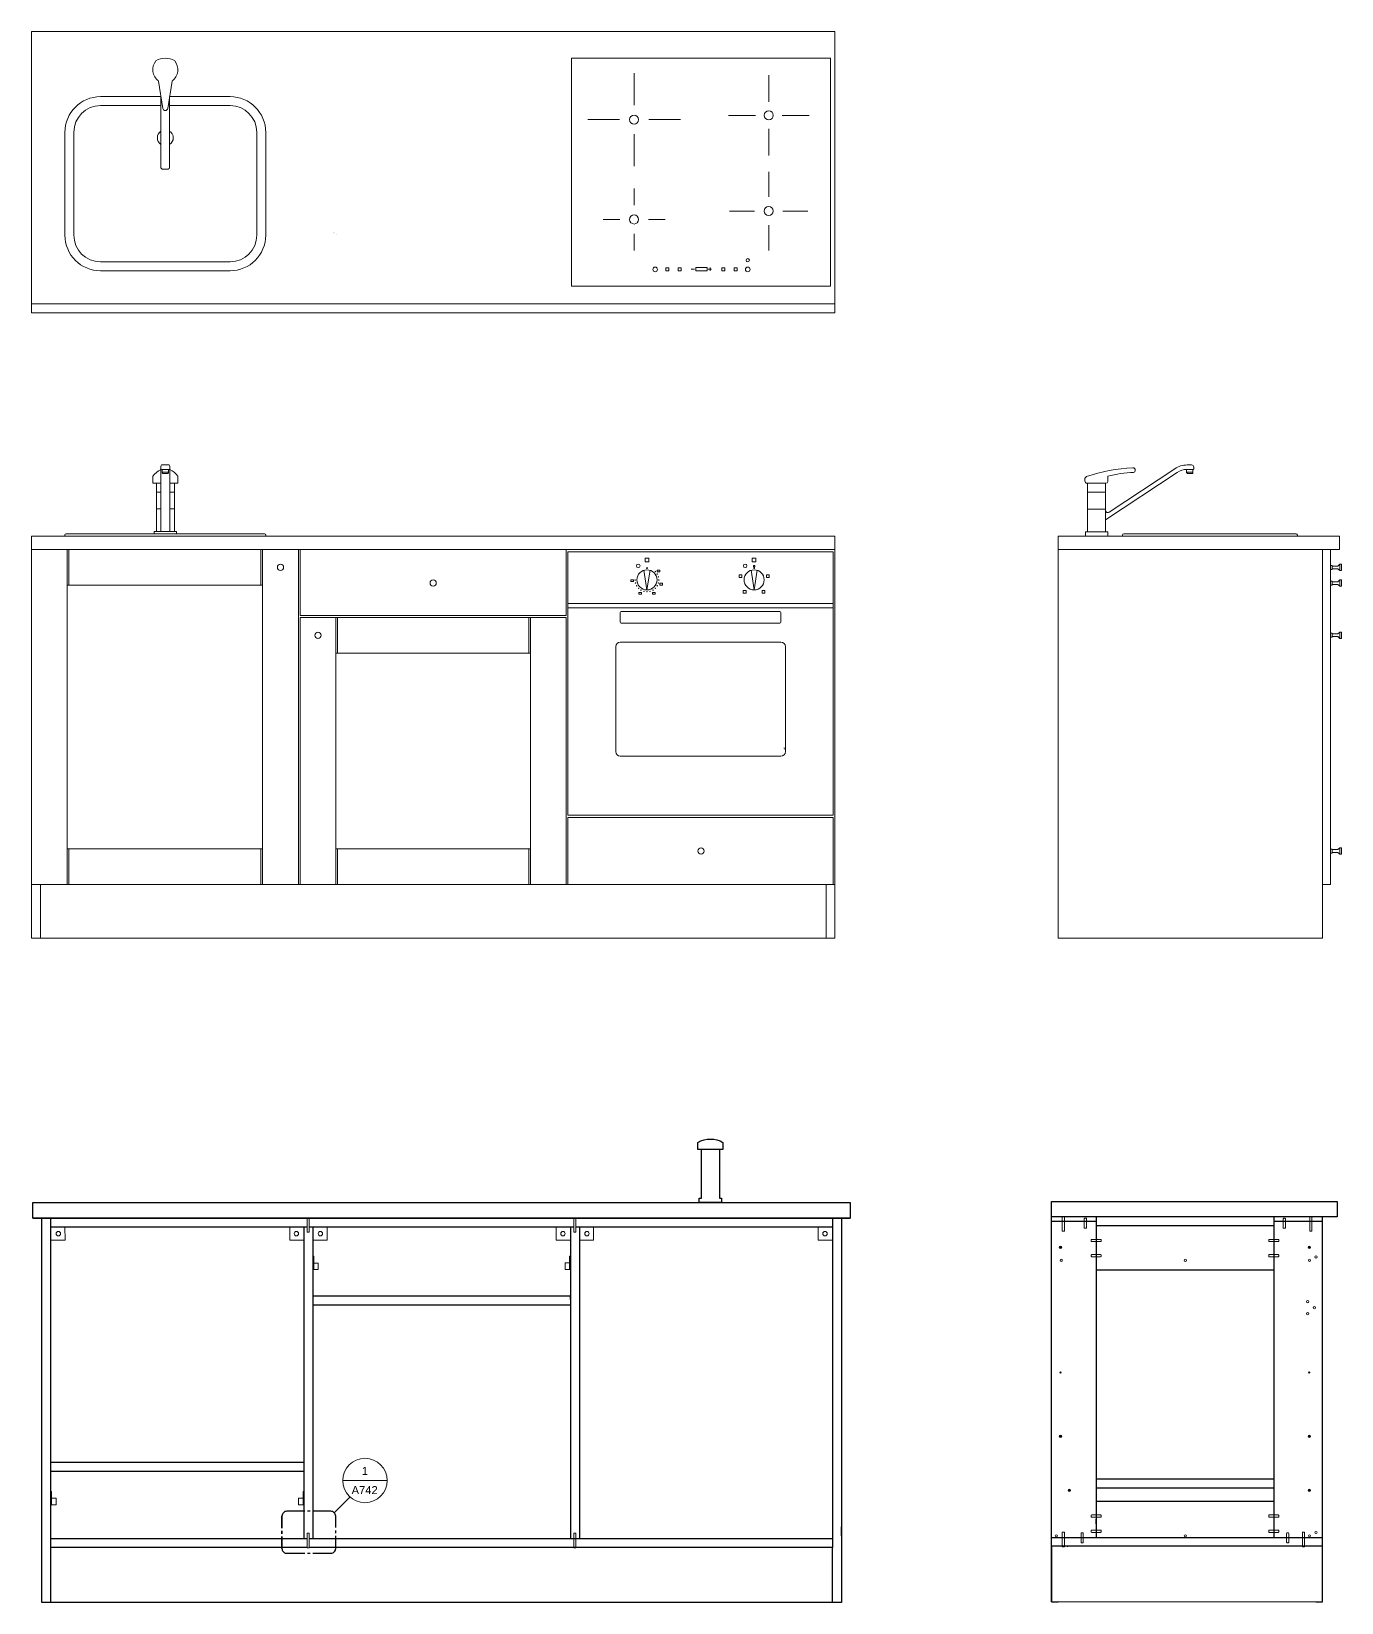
# Model space of a CAD drawing. Header units: centimetres. Extents: x -2268 to 4168, y -1681 to 1458.
# Drawn here: x 3417 to 3710.5, y -590.5 to -238.8 of the extents above; entities that cross this region are included whole.
import ezdxf

# ---------------------------------------------------------------- set-up
doc = ezdxf.new("R2010")
doc.units = ezdxf.units.CM
for name, color, linetype, lineweight in [('A-FURN_Num_Penna__251_Num_Penna__251_Num_Penna__2_Num_Penna__5', 5, 'Continuous', 18), ('A-FURN_Num_Penna__251_Num_Penna__251_Num_Penna__2_Num_Penna__6', 6, 'Continuous', 18), ('A-SECT-PATT_Num_Penna__5_Num_Penna__5_Num_Penna__5', 5, 'Continuous', 18), ('A-SECT-PATT_Num_Penna__6_Num_Penna__6_Num_Penna__5', 5, 'Continuous', 18), ('A-SECT-PATT_Num_Penna__6_Num_Penna__6_Num_Penna__6', 6, 'Continuous', 18), ('A-SECT-PATT_Num_Penna__6_Num_Penna__6_Num_Penna__6_Num_Penna__6_Num_Penna__6_Num_Penna__6_Num_Penna__6_Num_Penna__6_Num_Penna__6_Num_Penna__6_Num_Penna__6_Num_Penna__5', 5, 'Continuous', 18), ('A-SECT-PATT_Num_Penna__6_Num_Penna__6_Num_Penna__6_Num_Penna__6_Num_Penna__6_Num_Penna__6_Num_Penna__6_Num_Penna__6_Num_Penna__6_Num_Penna__6_Num_Penna__6_Num_Penna__6', 6, 'Continuous', 18), ('A-SECT-PATT_Num_Penna__6_Num_Penna__6_Num_Penna__6_Num_Penna__6_Num_Penna__6_Num_Penna__6_Num_Penna__6_Num_Penna__6_Num_Penna__6_Num_Penna__6_Num_Penna__6_Num_Penna__6_Num_Penna__6_Num_Penna__6', 6, 'Continuous', 18), ('PDF _0_Num_Penna__5', 5, 'Continuous', 18), ('PDF _G-ANNO-TEXT_Num_Penna__5', 5, 'Continuous', 18), ('PDF _Geometria_Num_Penna__5', 5, 'Continuous', 18), ('PDF10_Geometry_Num_Penna__7', 7, 'Continuous', 18), ('PDF11_Text_Num_Penna__4', 4, 'Continuous', 18), ('PDF11_Text_Num_Penna__5', 5, 'Continuous', 18), ('PDF11_Text_Num_Penna__6', 6, 'Continuous', 18), ('PDF16_Geometry_Num_Penna__5_Num_Penna__5_Num_Penna__5_Num_Penna__5_Num_Penna__5_Num_Penna__5_Num_Penna__5_Num_Penna__5_Num_Penna__5_Num_Penna__5_Num_Penna__5_Num_Penna__5', 5, 'Continuous', 18), ('PDF16_Geometry_Num_Penna__5_Num_Penna__5_Num_Penna__5_Num_Penna__5_Num_Penna__5_Num_Penna__5_Num_Penna__5_Num_Penna__5_Num_Penna__5_Num_Penna__5_Num_Penna__5_Num_Penna__70', 70, 'Continuous', 18), ('PDF40_Geometry_Num_Penna__7', 7, 'Continuous', 18), ('PDF8_Geometry_Num_Penna__7', 7, 'Continuous', 18), ('PDF9_Geometry_Num_Penna__7', 7, 'Continuous', 18)]:
    doc.layers.add(name, color=color, linetype=linetype, lineweight=lineweight)
doc.layers.add('PDF24_Geometry', color=7, linetype='Continuous')
doc.layers.add('PDF24_Text', color=7, linetype='Continuous')
doc.styles.add('PDF Arial', font='Arial.ttf')

msp = doc.modelspace()

# ---------------------------------------------------------------- linework, layer by layer
at = {"layer": 'A-FURN_Num_Penna__251_Num_Penna__251_Num_Penna__2_Num_Penna__5', "color": 5, "linetype": 'Continuous', "lineweight": 18}
for p, q in [((3552.0647, -255.2246), (3552.0647, -248.1048)), ((3582.2353, -254.5305), (3582.2353, -248.5349)), ((3548.7902, -258.4991), (3541.6704, -258.4991)), ((3555.3392, -258.4991), (3562.4591, -258.4991)), ((3579.2254, -257.5404), (3573.2298, -257.5404)), ((3585.2452, -257.5404), (3591.2408, -257.5404)), ((3552.0647, -261.7737), (3552.0647, -268.8935)), ((3582.2353, -260.5503), (3582.2353, -266.5459)), ((3582.2099, -275.8054), (3582.2099, -270.1845)), ((3552.0647, -277.6473), (3552.0647, -273.9001)), ((3548.8548, -280.8572), (3545.1076, -280.8572)), ((3555.2746, -280.8572), (3559.0219, -280.8572)), ((3579.0377, -278.9775), (3573.4168, -278.9775)), ((3585.3821, -278.9775), (3591.003, -278.9775)), ((3552.0647, -284.0671), (3552.0647, -287.8144)), ((3582.2099, -282.1497), (3582.2099, -287.7706)), ((3559.191, -291.6901), (3559.8593, -291.6901)), ((3559.191, -292.3584), (3559.191, -291.6901)), ((3559.8593, -291.6901), (3559.8593, -292.3584)), ((3561.9637, -291.6901), (3562.632, -291.6901)), ((3561.9637, -292.3584), (3561.9637, -291.6901)), ((3562.632, -291.6901), (3562.632, -292.3584)), ((3564.8139, -291.9469), (3565.5959, -291.9469)), ((3565.9065, -291.6213), (3568.4618, -291.6213)), ((3565.9065, -292.3584), (3565.9065, -291.6213)), ((3568.4618, -291.6213), (3568.4618, -292.3584)), ((3569.0653, -291.6056), (3569.0653, -292.3876)), ((3571.7268, -291.6901), (3572.3951, -291.6901)), ((3571.7268, -292.3584), (3571.7268, -291.6901)), ((3572.3951, -291.6901), (3572.3951, -292.3584)), ((3574.45, -291.6901), (3575.1183, -291.6901)), ((3574.45, -292.3584), (3574.45, -291.6901)), ((3575.1183, -291.6901), (3575.1183, -292.3584)), ((3559.8593, -292.3584), (3559.191, -292.3584)), ((3562.632, -292.3584), (3561.9637, -292.3584)), ((3568.4618, -292.3584), (3565.9065, -292.3584)), ((3568.6671, -292.0037), (3569.4207, -292.0037)), ((3572.3951, -292.3584), (3571.7268, -292.3584)), ((3575.1183, -292.3584), (3574.45, -292.3584))]:
    msp.add_line(p, q, dxfattribs=at)
for centre, radius in [((3582.2353, -257.5404), 1.0118), ((3552.0647, -258.4991), 1.0118), ((3552.0647, -280.8572), 1.0118), ((3582.2099, -278.9775), 1.0118), ((3556.7718, -292.0327), 0.5206), ((3577.517, -292.0327), 0.5206), ((3577.5155, -289.9832), 0.389)]:
    msp.add_circle(centre, radius, dxfattribs=at)
at = {"layer": 'A-FURN_Num_Penna__251_Num_Penna__251_Num_Penna__2_Num_Penna__6', "color": 6, "linetype": 'Continuous', "lineweight": 18}
for p, q in [((3538.0456, -244.7504), (3596.0456, -244.7504)), ((3538.0456, -295.7504), (3538.0456, -244.7504)), ((3596.0456, -295.7504), (3538.0456, -295.7504))]:
    msp.add_line(p, q, dxfattribs=at)
at = {"layer": 'A-SECT-PATT_Num_Penna__5_Num_Penna__5_Num_Penna__5', "color": 5, "linetype": 'Continuous', "lineweight": 18}
for p, q in [((3477.2456, -429.7504), (3476.8456, -429.7504)), ((3537.2414, -429.7504), (3536.8414, -429.7504))]:
    msp.add_line(p, q, dxfattribs=at)
at = {"layer": 'A-SECT-PATT_Num_Penna__6_Num_Penna__6_Num_Penna__5', "color": 5, "linetype": 'Continuous', "lineweight": 18}
for centre in [(3472.8456, -358.7504), (3507.0456, -362.2504), (3481.2456, -373.9504), (3567.0456, -422.2504)]:
    msp.add_circle(centre, 0.7, dxfattribs=at)
at = {"layer": 'A-SECT-PATT_Num_Penna__6_Num_Penna__6_Num_Penna__6', "color": 6, "linetype": 'Continuous', "lineweight": 18}
for p, q in [((3597.0456, -351.7504), (3417.0456, -351.7504)), ((3417.0456, -351.7504), (3417.0456, -429.7504)), ((3597.0456, -351.7504), (3597.0456, -429.7504)), ((3597.0456, -354.7504), (3417.0456, -354.7504)), ((3425.0456, -354.7504), (3425.0456, -429.7504)), ((3468.8456, -354.7504), (3468.8456, -429.7504)), ((3476.8456, -354.7504), (3476.8456, -429.7504)), ((3477.2456, -354.7504), (3477.2456, -369.5504)), ((3536.8456, -354.7504), (3536.8456, -369.5504)), ((3554.9414, -363.8004), (3554.2554, -359.4076)), ((3554.9414, -363.8004), (3555.6275, -359.4076)), ((3578.9414, -363.8004), (3578.2554, -359.4076)), ((3578.9414, -363.8004), (3579.6275, -359.4076)), ((3468.8456, -362.7504), (3425.0456, -362.7504)), ((3536.8456, -369.5504), (3477.2456, -369.5504)), ((3536.8456, -369.9504), (3477.2456, -369.9504)), ((3477.2456, -369.9504), (3477.2456, -429.7504)), ((3485.2456, -369.9504), (3485.2456, -429.7504)), ((3528.8456, -369.9504), (3528.8456, -429.7504)), ((3536.8456, -369.9504), (3536.8456, -429.7504)), ((3528.8456, -377.9504), (3485.2456, -377.9504)), ((3596.6456, -414.7504), (3537.2414, -414.7504)), ((3537.2414, -414.7504), (3537.2414, -429.7504)), ((3596.6456, -414.7504), (3596.6456, -429.7504)), ((3468.8456, -421.7504), (3425.0456, -421.7504)), ((3528.8456, -421.7504), (3485.2456, -421.7504)), ((3417.0456, -429.7504), (3417.0456, -441.7504)), ((3476.8456, -429.7504), (3417.0456, -429.7504)), ((3419.0456, -429.7504), (3419.0456, -441.7504)), ((3536.8456, -429.7504), (3477.2456, -429.7504)), ((3597.0456, -429.7504), (3537.2414, -429.7504)), ((3595.0456, -429.7504), (3595.0456, -441.7504)), ((3597.0456, -429.7504), (3597.0456, -441.7504)), ((3597.0456, -441.7504), (3417.0456, -441.7504))]:
    msp.add_line(p, q, dxfattribs=at)
at = {"layer": 'A-SECT-PATT_Num_Penna__6_Num_Penna__6_Num_Penna__6_Num_Penna__6_Num_Penna__6_Num_Penna__6_Num_Penna__6_Num_Penna__6_Num_Penna__6_Num_Penna__6_Num_Penna__6_Num_Penna__5', "color": 5, "linetype": 'Continuous', "lineweight": 18}
for p, q in [((3417.0456, -299.7504), (3597.0456, -299.7504)), ((3661.7373, -351.2504), (3700.3421, -351.2504))]:
    msp.add_line(p, q, dxfattribs=at)
msp.add_arc((3661.7373, -351.5504), 0.3, 90, 180, dxfattribs=at)
at = {"layer": 'A-SECT-PATT_Num_Penna__6_Num_Penna__6_Num_Penna__6_Num_Penna__6_Num_Penna__6_Num_Penna__6_Num_Penna__6_Num_Penna__6_Num_Penna__6_Num_Penna__6_Num_Penna__6_Num_Penna__6', "color": 6, "linetype": 'Continuous', "lineweight": 18}
for p, q in [((3417.0456, -238.7504), (3417.0456, -301.7504)), ((3417.0456, -238.7504), (3597.0456, -238.7504)), ((3597.0456, -238.7504), (3597.0456, -301.7504)), ((3417.0456, -301.7504), (3597.0456, -301.7504)), ((3647.0456, -351.7504), (3710.0456, -351.7504)), ((3647.0456, -351.7504), (3647.0456, -441.7504)), ((3710.0456, -351.7504), (3710.0456, -354.7504)), ((3710.0456, -354.7504), (3647.0456, -354.7504)), ((3706.2456, -354.7504), (3706.2456, -429.7504)), ((3708.0456, -354.7504), (3708.0456, -429.7504)), ((3708.0456, -429.7504), (3706.2456, -429.7504)), ((3706.2456, -429.7504), (3706.2456, -441.7504)), ((3706.2456, -441.7504), (3647.0456, -441.7504))]:
    msp.add_line(p, q, dxfattribs=at)
at = {"layer": 'A-SECT-PATT_Num_Penna__6_Num_Penna__6_Num_Penna__6_Num_Penna__6_Num_Penna__6_Num_Penna__6_Num_Penna__6_Num_Penna__6_Num_Penna__6_Num_Penna__6_Num_Penna__6_Num_Penna__6_Num_Penna__6_Num_Penna__6', "color": 6, "linetype": 'Continuous', "lineweight": 18}
for p, q in [((3425.4456, -354.7504), (3425.4456, -362.7504)), ((3468.4456, -354.7504), (3468.4456, -362.7504)), ((3485.6456, -369.9504), (3485.6456, -377.9504)), ((3528.4456, -369.9504), (3528.4456, -377.9504)), ((3425.4456, -421.7504), (3425.4456, -429.7504)), ((3468.4456, -421.7504), (3468.4456, -429.7504)), ((3485.6456, -421.7504), (3485.6456, -429.7504)), ((3528.4456, -421.7504), (3528.4456, -429.7504))]:
    msp.add_line(p, q, dxfattribs=at)
at = {"layer": 'PDF _0_Num_Penna__5', "color": 5, "linetype": 'Continuous', "lineweight": 18}
for start, end in [(124.383923, 235.616077), (302.961532, 57.038468)]:
    msp.add_arc((3447.0454, -262.5574), 1.7859, start, end, dxfattribs=at)
at = {"layer": 'PDF _G-ANNO-TEXT_Num_Penna__5', "color": 5, "linetype": 'Continuous', "lineweight": 18, "flags": 128}
msp.add_lwpolyline([(3424.5428, -272.2437), (3424.5428, -271.9421)], dxfattribs=at)
at = {"layer": 'PDF _Geometria_Num_Penna__5', "color": 5, "linetype": 'Continuous', "lineweight": 18, "flags": 128}
for points in [[(3448.554, -249.8449, 0.42668854), (3449.1576, -245.315, 0.26527812), (3444.9314, -245.3069, 0.42660904), (3445.542, -249.8446)], [(3445.5312, -249.8556), (3446.4732, -255.9789, 0.88173005), (3447.6063, -255.9754), (3448.5438, -249.8556)], [(3448.0171, -253.2937), (3448.0171, -269.1209, -0.41421053), (3447.522, -269.6159), (3446.5319, -269.6159, -0.41421053), (3446.0368, -269.1209), (3446.0368, -253.1421)], [(3448.0357, -339.8901), (3449.8685, -339.8901), (3449.8703, -338.2928, 0.09339046), (3448.0357, -336.8144), (3446.0449, -336.8144, 0.08562637), (3444.2543, -338.2996), (3444.2543, -339.8901), (3446.0449, -339.8901)], [(3447.7408, -336.8144), (3447.7408, -337.5096, -0.41486486), (3447.5512, -337.7097), (3446.54, -337.7097, -0.41486486), (3446.3399, -337.5096), (3446.3399, -336.8144)], [(3653.5565, -339.9005, -0.41421053), (3653.0456, -339.4055), (3653.056, -338.8736, -0.30864932), (3653.374, -338.4038, -0.06607958), (3663.7817, -336.4361, -0.43415838), (3664.3056, -336.9407), (3664.3056, -337.046, -0.4014918), (3663.9603, -337.4748, 0.04358448), (3658.1688, -338.3072)], [(3657.6802, -348.1059), (3673.7332, -337.486, -0.14724141), (3675.9238, -336.8248), (3677.2405, -336.8248), (3677.251, -337.5042, -0.41486487), (3677.0509, -337.7096), (3676.0449, -337.6991, -0.41486487), (3675.8395, -337.5095), (3675.8395, -336.8248)], [(3657.6907, -345.973, 0.41421053), (3658.1858, -346.4733), (3658.2122, -346.4733, 0.15356091), (3658.4913, -346.3785), (3673.1806, -336.6517, -0.14726543), (3675.9238, -335.8242), (3676.9508, -335.8136, -0.41421053), (3677.4406, -336.3192), (3677.4406, -336.6247, -0.41486486), (3677.2457, -336.8143)], [(3657.6802, -339.9005), (3657.7645, -339.9005, 0.414), (3658.1542, -339.5108), (3658.1542, -338.31)]]:
    msp.add_lwpolyline(points, format="xyb", dxfattribs=at)
msp.add_lwpolyline([(3446.1819, -335.8242), (3447.9125, -335.8171, -0.25633641), (3448.0357, -336.0665), (3448.0357, -336.1613), (3448.0357, -350.7499), (3446.0449, -350.7499), (3446.0449, -336.1613), (3446.0449, -336.0665, -0.25316523)], format="xyb", close=True, dxfattribs=at)
for points in [[(3446.3399, -337.4464), (3447.7408, -337.4464)], [(3675.8395, -337.4568), (3677.2405, -337.4568)], [(3444.5597, -350.7499), (3445.0337, -350.7499), (3445.0337, -339.8901)], [(3449.089, -339.8901), (3449.089, -350.7499)], [(3653.6249, -350.7603), (3653.6249, -339.9005), (3653.5512, -339.9005), (3657.6802, -339.9005), (3657.6802, -350.7603)], [(3445.0337, -341.8809), (3446.0449, -341.8809)], [(3448.0357, -341.8809), (3449.089, -341.8809)], [(3653.6249, -341.8913), (3657.6802, -341.8913)], [(3445.0337, -345.6728), (3446.0449, -345.6728)], [(3448.0357, -345.6728), (3449.089, -345.6728)], [(3653.6249, -345.6833), (3657.6802, -345.6833)], [(3444.5597, -351.2504), (3444.5597, -350.7498), (3449.5314, -350.7498), (3449.5314, -351.2504)], [(3449.5314, -350.7499), (3449.0574, -350.7499)]]:
    msp.add_lwpolyline(points, dxfattribs=at)
msp.add_lwpolyline([(3653.1825, -350.7602), (3658.1542, -350.7602), (3658.1542, -351.7504), (3653.1825, -351.7504)], close=True, dxfattribs=at)
at = {"layer": 'PDF10_Geometry_Num_Penna__7', "color": 7, "linetype": 'Continuous', "lineweight": 18}
msp.add_arc((3484.9479, -283.5908), 0.2569, 249.193858, 249.230487, dxfattribs=at)
at = {"layer": 'PDF11_Text_Num_Penna__4', "color": 4, "linetype": 'Continuous', "lineweight": 18}
msp.add_line((3585.9097, -399.7504), (3585.9414, -399.7504), dxfattribs=at)
at = {"layer": 'PDF11_Text_Num_Penna__5', "color": 5, "linetype": 'Continuous', "lineweight": 18}
for p, q in [((3424.5428, -351.5504), (3424.5428, -351.7504)), ((3469.2428, -351.2504), (3424.8428, -351.2504)), ((3469.5428, -351.7504), (3469.5428, -351.5504)), ((3661.4373, -351.5504), (3661.4373, -351.7504)), ((3700.6421, -351.5504), (3700.6421, -351.7504)), ((3554.5414, -356.7004), (3554.5414, -357.5004)), ((3554.5414, -356.7004), (3555.3414, -356.7004)), ((3554.5414, -357.5004), (3555.3414, -357.5004)), ((3555.3414, -356.7004), (3555.3414, -357.5004)), ((3578.5414, -356.7004), (3578.5414, -357.5004)), ((3578.5414, -356.7004), (3579.3414, -356.7004)), ((3578.5414, -357.5004), (3579.3414, -357.5004)), ((3578.7901, -358.3516), (3579.0928, -358.3516)), ((3578.7901, -358.658), (3578.7901, -358.3516)), ((3579.0928, -358.658), (3578.7901, -358.658)), ((3579.0928, -358.3516), (3579.0928, -358.658)), ((3579.3414, -356.7004), (3579.3414, -357.5004)), ((3551.2907, -361.5005), (3551.8942, -361.5005)), ((3551.2907, -361.9005), (3551.2907, -361.5005)), ((3551.8942, -361.9005), (3551.2907, -361.9005)), ((3551.8942, -361.5005), (3551.8942, -361.9005)), ((3557.1983, -359.3728), (3557.8018, -359.3728)), ((3557.1983, -359.7728), (3557.1983, -359.3728)), ((3557.8018, -359.7728), (3557.1983, -359.7728)), ((3557.8018, -359.3728), (3557.8018, -359.7728)), ((3557.8018, -362.2998), (3558.4053, -362.2998)), ((3557.8018, -362.6998), (3557.8018, -362.2998)), ((3558.4053, -362.2998), (3558.4053, -362.6998)), ((3576.1696, -360.4301), (3575.5696, -360.4301)), ((3575.5696, -360.4301), (3575.5696, -361.0301)), ((3575.5696, -361.0301), (3576.1696, -361.0301)), ((3576.1696, -361.0301), (3576.1696, -360.4301)), ((3581.7133, -360.4301), (3582.3133, -360.4301)), ((3581.7133, -361.0301), (3581.7133, -360.4301)), ((3582.3133, -361.0301), (3581.7133, -361.0301)), ((3582.3133, -360.4301), (3582.3133, -361.0301)), ((3553.7272, -364.3625), (3553.1236, -364.3625)), ((3553.1236, -364.3625), (3553.1236, -364.7625)), ((3553.1236, -364.7625), (3553.7272, -364.7625)), ((3553.7272, -364.7625), (3553.7272, -364.3625)), ((3556.1557, -364.3625), (3556.7592, -364.3625)), ((3556.1557, -364.7625), (3556.1557, -364.3625)), ((3556.7592, -364.7625), (3556.1557, -364.7625)), ((3556.7592, -364.3625), (3556.7592, -364.7625)), ((3558.4053, -362.6998), (3557.8018, -362.6998)), ((3577.1259, -363.9025), (3576.5259, -363.9025)), ((3576.5259, -363.9025), (3576.5259, -364.5025)), ((3576.5259, -364.5025), (3577.1259, -364.5025)), ((3577.1259, -364.5025), (3577.1259, -363.9025)), ((3580.757, -363.9025), (3581.357, -363.9025)), ((3580.757, -364.5025), (3580.757, -363.9025)), ((3581.357, -364.5025), (3580.757, -364.5025)), ((3581.357, -363.9025), (3581.357, -364.5025)), ((3585.6029, -399.2504), (3585.9414, -399.2504)), ((3585.8075, -399.5004), (3585.9414, -399.5004))]:
    msp.add_line(p, q, dxfattribs=at)
for centre, radius in [((3552.9896, -358.401), 0.4), ((3554.9414, -358.8967), 0.0957), ((3576.9414, -358.4004), 0.4), ((3578.9414, -358.8967), 0.0957), ((3552.2911, -361.5504), 0.05), ((3552.3814, -362.2364), 0.05), ((3556.8155, -359.6764), 0.05), ((3557.2367, -360.2253), 0.05), ((3557.5014, -360.8645), 0.05), ((3557.5014, -362.2364), 0.05), ((3557.5917, -361.5504), 0.05), ((3552.6462, -362.8756), 0.05), ((3553.0674, -363.4245), 0.05), ((3553.6163, -363.8457), 0.05), ((3554.2555, -364.1104), 0.05), ((3554.9414, -364.2008), 0.05), ((3555.6274, -364.1104), 0.05), ((3556.2666, -363.8457), 0.05), ((3556.8155, -363.4245), 0.05), ((3557.2367, -362.8756), 0.05)]:
    msp.add_circle(centre, radius, dxfattribs=at)
for centre, start, end in [((3424.8428, -351.5504), 90, 180), ((3469.2428, -351.5504), 0, 90), ((3700.3421, -351.5504), 0, 90)]:
    msp.add_arc(centre, 0.3, start, end, dxfattribs=at)
at = {"layer": 'PDF11_Text_Num_Penna__6', "color": 6, "linetype": 'Continuous', "lineweight": 18}
for p, q in [((3596.0456, -244.7504), (3596.0456, -295.7504)), ((3446.0368, -255.347), (3432.5428, -255.347)), ((3432.5459, -253.347), (3446.0368, -253.347)), ((3448.0171, -253.347), (3461.5428, -253.347)), ((3461.5428, -255.347), (3448.0171, -255.347)), ((3424.5428, -261.347), (3424.5428, -284.347)), ((3426.5428, -261.347), (3426.5428, -284.347)), ((3467.5428, -284.347), (3467.5428, -261.347)), ((3469.5428, -284.347), (3469.5428, -261.347)), ((3461.5428, -290.347), (3432.5428, -290.347)), ((3461.5428, -292.347), (3432.5428, -292.347)), ((3537.2414, -355.3004), (3596.6414, -355.3004)), ((3537.2414, -355.3004), (3537.2414, -414.2004)), ((3596.6414, -355.3004), (3596.6414, -414.2004)), ((3537.2414, -366.8004), (3596.6414, -366.8004)), ((3537.2414, -367.8004), (3596.6414, -367.8004)), ((3548.9414, -368.8504), (3548.9414, -371.0004)), ((3549.1914, -368.6004), (3584.6914, -368.6004)), ((3584.9414, -368.8504), (3584.9414, -371.0004)), ((3549.1914, -371.2504), (3584.6914, -371.2504)), ((3548.9414, -375.5004), (3584.9414, -375.5004)), ((3547.9414, -376.5004), (3547.9414, -400.0004)), ((3585.9414, -376.5004), (3585.9414, -400.0004)), ((3548.9414, -401.0004), (3584.9414, -401.0004)), ((3537.2414, -414.2004), (3596.6414, -414.2004))]:
    msp.add_line(p, q, dxfattribs=at)
for centre in [(3554.9414, -361.5504), (3578.9414, -361.5504)]:
    msp.add_circle(centre, 2.25, dxfattribs=at)
for centre, radius, start, end in [((3432.5428, -261.347), 8, 90, 180), ((3432.5428, -261.347), 6, 90, 180), ((3461.5428, -261.347), 8, 0, 90), ((3461.5428, -261.347), 6, 0, 90), ((3432.5428, -284.347), 8, 180, 270), ((3432.5428, -284.347), 6, 180, 270), ((3461.5428, -284.347), 6, 270, 0), ((3461.5428, -284.347), 8, 270, 0), ((3549.1914, -368.8504), 0.25, 90, 180), ((3584.6914, -368.8504), 0.25, 0, 90), ((3549.1914, -371.0004), 0.25, 180, 270), ((3584.6914, -371.0004), 0.25, 270, 0), ((3548.9414, -376.5004), 1, 90, 180), ((3584.9414, -376.5004), 1, 0, 90), ((3548.9414, -400.0004), 1, 180, 270), ((3584.9414, -400.0004), 1, 270, 0)]:
    msp.add_arc(centre, radius, start, end, dxfattribs=at)
at = {"layer": 'PDF16_Geometry_Num_Penna__5_Num_Penna__5_Num_Penna__5_Num_Penna__5_Num_Penna__5_Num_Penna__5_Num_Penna__5_Num_Penna__5_Num_Penna__5_Num_Penna__5_Num_Penna__5_Num_Penna__5', "color": 5, "linetype": 'Continuous', "lineweight": 18}
for p, q in [((3708.411, -358.3026), (3708.0456, -358.3026)), ((3708.0456, -358.3026), (3708.0456, -359.1982)), ((3708.411, -358.3026), (3708.411, -359.1982)), ((3709.7184, -358.4511), (3708.5595, -358.4511)), ((3710.1544, -358.0504), (3709.7184, -358.4511)), ((3710.5456, -358.0504), (3710.1544, -358.0504)), ((3710.1544, -358.0504), (3710.1544, -359.4504)), ((3710.5456, -358.0504), (3710.5456, -359.4504)), ((3708.411, -359.1982), (3708.0456, -359.1982)), ((3708.411, -361.8026), (3708.0456, -361.8026)), ((3708.0456, -361.8026), (3708.0456, -362.6982)), ((3708.411, -361.8026), (3708.411, -362.6982)), ((3709.7184, -359.0498), (3708.5595, -359.0498)), ((3709.7184, -361.9511), (3708.5595, -361.9511)), ((3710.1544, -359.4504), (3709.7184, -359.0498)), ((3710.1544, -361.5504), (3709.7184, -361.9511)), ((3710.5456, -359.4504), (3710.1544, -359.4504)), ((3710.5456, -361.5504), (3710.1544, -361.5504)), ((3710.1544, -361.5504), (3710.1544, -362.9504)), ((3710.5456, -361.5504), (3710.5456, -362.9504)), ((3708.411, -362.6982), (3708.0456, -362.6982)), ((3709.7184, -362.5498), (3708.5595, -362.5498)), ((3710.1544, -362.9504), (3709.7184, -362.5498)), ((3710.5456, -362.9504), (3710.1544, -362.9504)), ((3708.411, -373.5026), (3708.0456, -373.5026)), ((3708.0456, -373.5026), (3708.0456, -374.3982)), ((3708.411, -374.3982), (3708.0456, -374.3982)), ((3708.411, -373.5026), (3708.411, -374.3982)), ((3709.7184, -373.6511), (3708.5595, -373.6511)), ((3709.7184, -374.2498), (3708.5595, -374.2498)), ((3710.1544, -373.2504), (3709.7184, -373.6511)), ((3710.1544, -374.6504), (3709.7184, -374.2498)), ((3710.5456, -373.2504), (3710.1544, -373.2504)), ((3710.1544, -373.2504), (3710.1544, -374.6504)), ((3710.5456, -374.6504), (3710.1544, -374.6504)), ((3710.5456, -373.2504), (3710.5456, -374.6504))]:
    msp.add_line(p, q, dxfattribs=at)
for centre, start, end in [((3708.5595, -358.3026), 180, 270), ((3708.5595, -359.1982), 90, 180), ((3708.5595, -361.8026), 180, 270), ((3708.5595, -362.6982), 90, 180), ((3708.5595, -373.5026), 180, 270), ((3708.5595, -374.3982), 90, 180)]:
    msp.add_arc(centre, 0.1485, start, end, dxfattribs=at)
at = {"layer": 'PDF16_Geometry_Num_Penna__5_Num_Penna__5_Num_Penna__5_Num_Penna__5_Num_Penna__5_Num_Penna__5_Num_Penna__5_Num_Penna__5_Num_Penna__5_Num_Penna__5_Num_Penna__5_Num_Penna__70', "color": 5, "linetype": 'Continuous', "lineweight": 18}
for p, q in [((3708.411, -421.8026), (3708.0456, -421.8026)), ((3708.411, -421.8026), (3708.411, -422.6982)), ((3709.7184, -421.9511), (3708.5595, -421.9511)), ((3710.1544, -421.5504), (3709.7184, -421.9511)), ((3710.5456, -421.5504), (3710.1544, -421.5504)), ((3710.1544, -421.5504), (3710.1544, -422.9504)), ((3710.5456, -421.5504), (3710.5456, -422.9504)), ((3708.411, -422.6982), (3708.0456, -422.6982)), ((3709.7184, -422.5498), (3708.5595, -422.5498)), ((3710.1544, -422.9504), (3709.7184, -422.5498)), ((3710.5456, -422.9504), (3710.1544, -422.9504))]:
    msp.add_line(p, q, dxfattribs=at)
for centre, start, end in [((3708.5595, -421.8026), 180, 270), ((3708.5595, -422.6982), 90, 180)]:
    msp.add_arc(centre, 0.1485, start, end, dxfattribs=at)
at = {"layer": 'PDF24_Geometry', "color": 5, "lineweight": 25}
msp.add_lwpolyline([(3566.3697, -487.5067, -0.27827502), (3571.9701, -487.5161), (3571.9701, -489.1064), (3570.1481, -489.1064), (3566.3568, -489.1064), (3566.3568, -487.5161)], format="xyb", dxfattribs=at)
for points in [[(3566.6622, -499.9644), (3567.1361, -499.9644), (3567.1361, -489.1064)], [(3571.1908, -489.1063), (3571.1908, -499.9643)], [(3566.6622, -500.9543), (3566.6622, -499.9643)], [(3571.1592, -499.9644), (3571.6331, -499.9644), (3571.6331, -500.9543), (3566.6622, -500.9543)], [(3484.8956, -570.4097), (3488.4131, -566.8921)]]:
    msp.add_lwpolyline(points, dxfattribs=at)
at = {"layer": 'PDF24_Geometry', "color": 6, "lineweight": 25}
for points in [[(3417.3991, -500.9543), (3600.4894, -500.9543), (3600.4894, -504.4402)], [(3417.3991, -504.4403), (3417.3991, -500.9543)], [(3645.5947, -590.3774), (3645.5947, -500.7016), (3709.5736, -500.7016), (3709.5736, -504.1875), (3645.5947, -504.1875)], [(3645.5947, -500.7016), (3676.4415, -500.7016)], [(3600.4894, -504.4403), (3417.3991, -504.4403), (3600.4894, -504.4403)], [(3598.499, -504.4403), (3598.499, -590.5248), (3419.3895, -590.5248), (3419.3895, -504.4403)], [(3478.8189, -578.1819), (3421.38, -578.1819), (3421.38, -504.4403)], [(3421.38, -506.4307), (3478.8189, -506.4307)], [(3480.0932, -504.4403), (3478.1027, -504.4403)], [(3478.1027, -506.4307), (3478.1027, -576.1915)], [(3479.3033, -506.4307), (3538.5536, -506.4307)], [(3480.0932, -506.4307), (3480.0932, -576.1915)], [(3537.8059, -506.4307), (3537.8059, -576.1915)], [(3539.0381, -506.4307), (3596.5191, -506.4307)], [(3539.7963, -506.4307), (3539.7963, -576.1915)], [(3596.5191, -504.4403), (3596.5191, -578.1819)], [(3706.2983, -577.9292), (3704.8029, -577.9292), (3647.0796, -577.9292), (3645.5947, -577.9292), (3645.5947, -590.3774), (3647.0796, -590.3774), (3647.0796, -590.2721), (3704.8029, -590.3458), (3704.8029, -590.3774), (3706.2983, -590.3774), (3706.2983, -504.1875)], [(3655.547, -505.1775), (3645.5947, -505.1775)], [(3655.547, -504.1875), (3655.547, -575.9387)], [(3695.3456, -506.178), (3655.547, -506.178)], [(3695.3456, -504.1875), (3695.3456, -575.9387)], [(3706.2983, -505.1775), (3695.3456, -505.1775)], [(3695.3456, -516.1303), (3655.547, -516.1303)], [(3537.8059, -522.7019), (3537.8059, -521.9542), (3480.0932, -521.9542)], [(3537.8059, -523.1969), (3537.8059, -523.9446), (3480.0932, -523.9446)], [(3421.38, -559.0778), (3478.1027, -559.0778)], [(3421.38, -561.0682), (3478.1027, -561.0682)], [(3695.3456, -562.9007), (3655.547, -562.9007)], [(3695.3456, -564.8912), (3655.547, -564.8912)], [(3695.3456, -567.8821), (3655.547, -567.8821)], [(3478.2607, -570.0937), (3474.2587, -570.0937), (3474.0481, -570.1148), (3473.848, -570.1674), (3473.6584, -570.2727), (3473.5005, -570.4097), (3473.3635, -570.5676), (3473.2582, -570.7572), (3473.195, -570.9573), (3473.174, -571.1679), (3473.174, -573.864), (3473.174, -571.1679)], [(3479.5034, -570.0937), (3478.8821, -570.0937)], [(3485.2115, -573.7481), (3485.2115, -571.1679), (3485.1904, -570.9573), (3485.1272, -570.7572), (3485.0219, -570.5676), (3484.8956, -570.4097), (3484.7271, -570.2727), (3484.5375, -570.1674), (3484.3374, -570.1148), (3484.1268, -570.0937), (3480.1248, -570.0937)], [(3655.547, -572.9056), (3655.547, -571.8314)], [(3421.38, -576.1915), (3478.8189, -576.1915)], [(3473.174, -575.7281), (3473.174, -578.4136), (3473.174, -575.7281)], [(3479.3033, -576.1915), (3596.5191, -576.1915)], [(3480.1248, -579.4984), (3484.1268, -579.4984), (3484.3374, -579.4773), (3484.548, -579.4141), (3484.7376, -579.3088), (3484.8956, -579.1719), (3485.0325, -579.0034), (3485.1378, -578.8138), (3485.201, -578.6137), (3485.222, -578.3925), (3485.2115, -578.1819), (3485.2115, -575.6122)], [(3485.2115, -574.9909), (3485.2115, -574.3695)], [(3598.499, -575.5912), (3598.499, -573.6007)], [(3645.5947, -575.9387), (3706.2983, -575.9387)], [(3421.38, -590.5248), (3421.38, -578.1819)], [(3473.174, -578.4136), (3473.195, -578.6032), (3473.2477, -578.7822), (3473.3214, -578.9507), (3473.4267, -579.1087), (3473.5636, -579.2456), (3473.7216, -579.3509), (3473.8901, -579.4352), (3474.0692, -579.4773), (3474.2587, -579.4984), (3478.2607, -579.4984)], [(3478.8189, -578.1819), (3478.1027, -578.1819)], [(3478.8821, -579.4984), (3479.5034, -579.4984)], [(3596.5191, -590.5248), (3596.5191, -578.1819), (3479.3033, -578.1819)], [(3480.0932, -578.1819), (3479.3033, -578.1819)], [(3420.885, -590.5248), (3419.3895, -590.5248)]]:
    msp.add_lwpolyline(points, dxfattribs=at)
at = {"layer": 'PDF24_Geometry', "color": 5, "lineweight": 9}
for points in [[(3421.38, -509.4111), (3424.5711, -509.4111), (3424.5605, -506.4307), (3421.38, -506.4307), (3421.38, -509.4217)], [(3478.0922, -509.4111), (3474.9117, -509.4111), (3474.9117, -506.4307), (3478.1027, -506.4307), (3478.0922, -509.4217)], [(3537.7953, -509.4111), (3534.6148, -509.4111), (3534.6148, -506.4307), (3537.8059, -506.4307), (3537.7953, -509.4217)], [(3539.7963, -509.4111), (3542.9874, -509.4111), (3542.9768, -506.4307), (3539.7963, -506.4307), (3539.7963, -509.4217)], [(3596.5085, -509.4111), (3593.328, -509.4111), (3593.328, -506.4307), (3596.5191, -506.4307), (3596.5085, -509.4217)], [(3480.2933, -514.4979), (3481.2832, -514.4979), (3481.2832, -515.9828), (3480.2933, -515.9828)], [(3537.5952, -515.9828), (3536.6052, -515.9828)], [(3536.6053, -515.9828), (3536.6053, -514.4873), (3537.5952, -514.4873)], [(3421.5801, -568.6298), (3421.5801, -565.6389), (3421.38, -565.6389), (3421.38, -568.6298), (3422.5806, -568.6298), (3422.5806, -567.1344), (3421.5801, -567.1344)], [(3477.9026, -568.6298), (3478.0922, -568.6298), (3478.0922, -565.6389), (3477.9026, -565.6389), (3477.9026, -568.6298), (3476.9021, -568.6298), (3476.9021, -567.1344), (3477.9026, -567.1344)], [(3476.9021, -567.1344), (3476.9021, -568.6298)]]:
    msp.add_lwpolyline(points, dxfattribs=at)
at = {"layer": 'PDF24_Geometry', "color": 6, "lineweight": 9}
for points in [[(3479.3033, -504.3455), (3478.8189, -504.3455), (3478.8189, -507.6208), (3479.3033, -507.6208)], [(3539.0381, -504.3455), (3538.5536, -504.3455), (3538.5536, -507.6208), (3539.0381, -507.6208)], [(3647.9748, -507.368), (3647.9748, -504.0822), (3648.4698, -504.0822), (3648.4698, -507.368)], [(3652.9141, -506.5887), (3652.9668, -506.673), (3652.9668, -506.7151), (3653.367, -506.7151), (3653.367, -506.673), (3653.4196, -506.5887), (3653.4196, -504.5983), (3653.367, -504.514), (3653.367, -504.4824), (3652.9668, -504.4824), (3652.9668, -504.514), (3652.9141, -504.5983)], [(3697.9679, -506.5887), (3697.9258, -506.673), (3697.9258, -506.7151), (3697.5256, -506.7151), (3697.5256, -506.673), (3697.4729, -506.5887), (3697.4729, -504.5983), (3697.5256, -504.514), (3697.5256, -504.4824), (3697.9258, -504.4824), (3697.9258, -504.514), (3697.9679, -504.5983)], [(3703.9077, -507.368), (3703.9077, -504.0822), (3703.4127, -504.0822), (3703.4127, -507.368)], [(3656.5685, -509.706), (3656.6633, -509.6639), (3656.6949, -509.6639), (3656.6949, -509.2637), (3656.6633, -509.2637), (3656.5685, -509.2111), (3654.5781, -509.2111), (3654.4938, -509.2637), (3654.4622, -509.2637), (3654.4622, -509.6639), (3654.4938, -509.6639), (3654.5781, -509.706)], [(3694.3556, -509.706), (3694.2608, -509.6639), (3694.2292, -509.6639), (3694.2292, -509.2637), (3694.2608, -509.2637), (3694.3556, -509.2111), (3696.3461, -509.2111), (3696.4303, -509.2637), (3696.4619, -509.2637), (3696.4619, -509.6639), (3696.4303, -509.6639), (3696.3461, -509.706)], [(3656.5685, -513.0972), (3656.6633, -513.0445), (3656.6949, -513.0445), (3656.6949, -512.6443), (3656.6633, -512.6443), (3656.5685, -512.5917), (3654.5781, -512.5917), (3654.4938, -512.6443), (3654.4622, -512.6443), (3654.4622, -513.0445), (3654.4938, -513.0445), (3654.5781, -513.0972)], [(3694.3556, -513.0972), (3694.2608, -513.0445), (3694.2292, -513.0445), (3694.2292, -512.6443), (3694.2608, -512.6443), (3694.3556, -512.5917), (3696.3461, -512.5917), (3696.4303, -512.6443), (3696.4619, -512.6443), (3696.4619, -513.0445), (3696.4303, -513.0445), (3696.3461, -513.0972)], [(3656.558, -571.4102), (3656.6423, -571.368), (3656.6739, -571.368), (3656.6739, -570.9678), (3656.6423, -570.9678), (3656.558, -570.9152), (3654.5675, -570.9152), (3654.4728, -570.9678), (3654.4412, -570.9678), (3654.4412, -571.368), (3654.4728, -571.368), (3654.5675, -571.4102)], [(3694.3345, -571.4102), (3694.2503, -571.368), (3694.2187, -571.368), (3694.2187, -570.9678), (3694.2503, -570.9678), (3694.3345, -570.9152), (3696.325, -570.9152), (3696.4198, -570.9678), (3696.4514, -570.9678), (3696.4514, -571.368), (3696.4198, -571.368), (3696.325, -571.4102)], [(3479.3033, -575.0014), (3478.8189, -575.0014), (3478.8189, -578.2767), (3479.3033, -578.2767)], [(3539.017, -575.0014), (3538.5325, -575.0014), (3538.5325, -578.2767), (3539.017, -578.2767)], [(3648.4698, -578.0345), (3648.4698, -574.7487), (3647.9748, -574.7487), (3647.9748, -577.9292), (3647.9748, -578.0345)], [(3652.6719, -575.0225), (3652.6192, -574.9382), (3652.6192, -574.9066), (3652.2296, -574.9066), (3652.2296, -574.9382), (3652.1769, -575.0225), (3652.1769, -577.0129), (3652.2296, -577.1077), (3652.2296, -577.1393), (3652.6192, -577.1393), (3652.6192, -577.1077), (3652.6719, -577.0129)], [(3656.558, -574.8013), (3656.6423, -574.7487), (3656.6739, -574.7487), (3656.6739, -574.3485), (3656.6423, -574.3485), (3656.558, -574.2958), (3654.5675, -574.2958), (3654.4728, -574.3485), (3654.4412, -574.3485), (3654.4412, -574.7487), (3654.4728, -574.7487), (3654.5675, -574.8013)], [(3694.3345, -574.8013), (3694.2503, -574.7487), (3694.2187, -574.7487), (3694.2187, -574.3485), (3694.2503, -574.3485), (3694.3345, -574.2958), (3696.325, -574.2958), (3696.4198, -574.3485), (3696.4514, -574.3485), (3696.4514, -574.7487), (3696.4198, -574.7487), (3696.325, -574.8013)], [(3698.2207, -575.0225), (3698.2628, -574.9382), (3698.2628, -574.9066), (3698.663, -574.9066), (3698.663, -574.9382), (3698.7156, -575.0225), (3698.7156, -577.0129), (3698.663, -577.1077), (3698.663, -577.1393), (3698.2628, -577.1393), (3698.2628, -577.1077), (3698.2207, -577.0129)]]:
    msp.add_lwpolyline(points, close=True, dxfattribs=at)
at = {"layer": 'PDF24_Geometry', "color": 5, "lineweight": 9, "transparency": 33554658}
for points in [[(3480.0932, -509.4111), (3483.2737, -509.4111), (3483.2737, -506.4307), (3480.0932, -506.4307), (3480.0932, -509.4217)], [(3483.2737, -506.4307), (3483.2737, -509.4111)]]:
    msp.add_lwpolyline(points, dxfattribs=at)
at = {"layer": 'PDF24_Geometry', "color": 5, "lineweight": 9}
for points in [[(3480.0932, -515.9828), (3480.2933, -515.9828), (3480.2933, -513.0024), (3480.0932, -513.0024)], [(3537.7953, -515.9828), (3537.7953, -513.0024), (3537.5952, -513.0024), (3537.5952, -515.9828)]]:
    msp.add_lwpolyline(points, close=True, dxfattribs=at)
at = {"layer": 'PDF24_Geometry', "color": 5, "lineweight": 18}
msp.add_lwpolyline([(3496.7224, -563.1956), (3486.7702, -563.1956)], dxfattribs=at)
at = {"layer": 'PDF24_Geometry', "color": 6, "lineweight": 25}
msp.add_lwpolyline([(3473.174, -574.4854), (3473.174, -575.1067)], close=True, dxfattribs=at)
at = {"layer": 'PDF24_Geometry', "color": 6, "lineweight": 9}
for points in [[(3652.1769, -576.1388), (3652.1769, -577.0129)], [(3652.6719, -576.1388), (3652.6719, -577.0129)], [(3702.2542, -577.9818), (3702.2542, -574.7487), (3701.7698, -574.7487), (3701.7698, -578.0345), (3701.7698, -577.9292)], [(3649.1228, -577.9292), (3649.1228, -578.0345)], [(3702.2542, -577.9292), (3702.2542, -578.0345), (3701.7698, -578.0345)]]:
    msp.add_lwpolyline(points, dxfattribs=at)
at = {"layer": 'PDF24_Geometry', "color": 5, "lineweight": 9}
for centre, radius in [((3423.0703, -507.9209), 0.5002), ((3476.4124, -507.9209), 0.5002), ((3536.1156, -507.9209), 0.5002), ((3541.4866, -507.9209), 0.5002), ((3594.8287, -507.9209), 0.5002), ((3647.5799, -510.9856), 0.2686), ((3647.5801, -510.9858), 0.2477), ((3647.5799, -510.9857), 0.1317), ((3703.3023, -510.9858), 0.2688), ((3703.302, -510.9855), 0.2369), ((3703.3022, -510.9857), 0.1317), ((3704.7978, -513.1342), 0.2477), ((3647.738, -513.8819), 0.2477), ((3675.5517, -513.8819), 0.2477), ((3703.3655, -513.8819), 0.2477), ((3702.9544, -523.1282), 0.2683), ((3702.9546, -525.8666), 0.2686), ((3704.4502, -524.4977), 0.2477), ((3703.3022, -539.0101), 0.1528), ((3647.5797, -553.2799), 0.2683), ((3647.5801, -553.2803), 0.2477), ((3647.5799, -553.2802), 0.1317), ((3703.3021, -553.2802), 0.2686), ((3703.3023, -553.2803), 0.2477), ((3703.3022, -553.2802), 0.1317), ((3649.5705, -565.3916), 0.2477), ((3649.5703, -565.3913), 0.1632), ((3703.3023, -565.3916), 0.2477), ((3703.302, -565.3913), 0.1632), ((3646.6322, -575.5861), 0.2477), ((3675.5517, -575.5861), 0.2477), ((3703.3655, -575.5861), 0.2477), ((3704.7978, -574.8383), 0.2477)]:
    msp.add_circle(centre, radius, dxfattribs=at)
at = {"layer": 'PDF24_Geometry', "color": 5, "lineweight": 9, "transparency": 33554658}
msp.add_circle((3481.7835, -507.9209), 0.5002, dxfattribs=at)
at = {"layer": 'PDF24_Geometry', "color": 6, "lineweight": 9}
msp.add_circle((3647.58, -539.0101), 0.1528, dxfattribs=at)
at = {"layer": 'PDF24_Geometry', "color": 5, "lineweight": 18}
msp.add_circle((3491.757, -563.1901), 4.976, dxfattribs=at)
at = {"layer": 'PDF40_Geometry_Num_Penna__7', "color": 7, "linetype": 'Continuous', "lineweight": 18}
msp.add_arc((3484.8602, -283.5133), 0.8016, 305.918949, 305.964774, dxfattribs=at)
at = {"layer": 'PDF8_Geometry_Num_Penna__7', "color": 7, "linetype": 'Continuous', "lineweight": 18}
msp.add_arc((3484.9923, -283.651), 0.4107, 214.639261, 214.665418, dxfattribs=at)
at = {"layer": 'PDF9_Geometry_Num_Penna__7', "color": 7, "linetype": 'Continuous', "lineweight": 18}
msp.add_arc((3484.8975, -283.6607), 0.2193, 231.155307, 231.213475, dxfattribs=at)

# ---------------------------------------------------------------- texts
at = {"layer": 'PDF24_Text', "color": 5, "attachment_point": 7, "style": 'PDF Arial'}
for s, insert, char_height in [('1', (3491.0565, -561.9529), 1.7912), ('A742', (3488.7719, -566.2373), 1.79119)]:
    msp.add_mtext(s, dxfattribs=dict(at, insert=insert, char_height=char_height))

doc.saveas('drawing.dxf')
